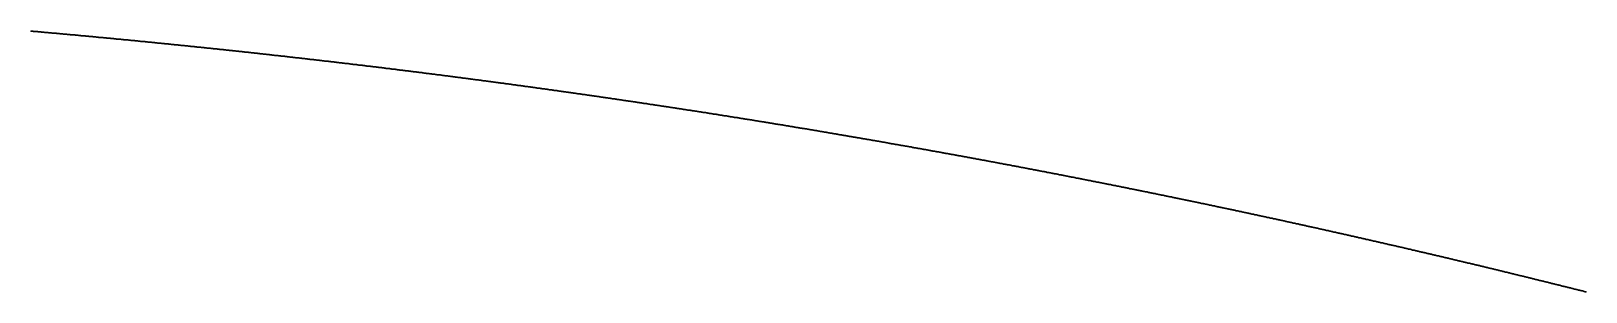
# Model space of a CAD drawing. Header units: metres. Extents: x 0 to 360, y 0 to 49.
# Drawn here: x 225 to 236.24, y 47.16 to 49.04 of the extents above; entities that cross this region are included whole.
import ezdxf

# ---------------------------------------------------------------- set-up
doc = ezdxf.new("R2010")
doc.units = ezdxf.units.M

msp = doc.modelspace()

# ---------------------------------------------------------------- linework, layer by layer
for p in [(224.999, 49.042), (225.005, 49.041), (225.011, 49.041), (225.016, 49.04), (225.022, 49.04), (225.028, 49.039), (225.034, 49.039), (225.04, 49.038), (225.046, 49.038), (225.051, 49.037), (225.057, 49.037), (225.063, 49.036), (225.069, 49.036), (225.075, 49.035), (225.081, 49.035), (225.086, 49.034), (225.092, 49.034), (225.098, 49.033), (225.104, 49.033), (225.11, 49.032), (225.116, 49.032), (225.121, 49.031), (225.127, 49.03), (225.133, 49.03), (225.139, 49.029), (225.145, 49.029), (225.151, 49.028), (225.156, 49.028), (225.162, 49.027), (225.168, 49.027), (225.174, 49.026), (225.18, 49.026), (225.185, 49.025), (225.191, 49.025), (225.197, 49.024), (225.203, 49.024), (225.209, 49.023), (225.215, 49.023), (225.22, 49.022), (225.226, 49.022), (225.232, 49.021), (225.238, 49.021), (225.244, 49.02), (225.25, 49.02), (225.255, 49.019), (225.261, 49.018), (225.267, 49.018), (225.273, 49.017), (225.279, 49.017), (225.285, 49.016), (225.29, 49.016), (225.296, 49.015), (225.302, 49.015), (225.308, 49.014), (225.314, 49.014), (225.32, 49.013), (225.325, 49.013), (225.331, 49.012), (225.337, 49.012), (225.343, 49.011), (225.349, 49.01), (225.355, 49.01), (225.36, 49.009), (225.366, 49.009), (225.372, 49.008), (225.378, 49.008), (225.384, 49.007), (225.39, 49.007), (225.395, 49.006), (225.401, 49.006), (225.407, 49.005), (225.413, 49.005), (225.419, 49.004), (225.425, 49.003), (225.43, 49.003), (225.436, 49.002), (225.442, 49.002), (225.448, 49.001), (225.454, 49.001), (225.46, 49), (225.465, 49), (225.471, 48.999), (225.477, 48.999), (225.483, 48.998), (225.489, 48.997), (225.495, 48.997), (225.5, 48.996), (225.506, 48.996), (225.512, 48.995), (225.518, 48.995), (225.524, 48.994), (225.53, 48.994), (225.535, 48.993), (225.541, 48.993), (225.547, 48.992), (225.553, 48.991), (225.559, 48.991), (225.565, 48.99), (225.571, 48.99), (225.576, 48.989), (225.582, 48.989), (225.588, 48.988), (225.594, 48.988), (225.6, 48.987), (225.606, 48.986), (225.611, 48.986), (225.617, 48.985), (225.623, 48.985), (225.629, 48.984), (225.635, 48.984), (225.641, 48.983), (225.646, 48.983), (225.652, 48.982), (225.658, 48.981), (225.664, 48.981), (225.67, 48.98), (225.676, 48.98), (225.681, 48.979), (225.687, 48.979), (225.693, 48.978), (225.699, 48.978), (225.705, 48.977), (225.711, 48.976), (225.716, 48.976), (225.722, 48.975), (225.728, 48.975), (225.734, 48.974), (225.74, 48.974), (225.746, 48.973), (225.751, 48.972), (225.757, 48.972), (225.763, 48.971), (225.769, 48.971), (225.775, 48.97), (225.781, 48.97), (225.786, 48.969), (225.792, 48.968), (225.798, 48.968), (225.804, 48.967), (225.81, 48.967), (225.816, 48.966), (225.821, 48.966), (225.827, 48.965), (225.833, 48.964), (225.839, 48.964), (225.845, 48.963), (225.851, 48.963), (225.856, 48.962), (225.862, 48.962), (225.868, 48.961), (225.874, 48.96), (225.88, 48.96), (225.886, 48.959), (225.891, 48.959), (225.897, 48.958), (225.903, 48.958), (225.909, 48.957), (225.915, 48.956), (225.921, 48.956), (225.926, 48.955), (225.932, 48.955), (225.938, 48.954), (225.944, 48.953), (225.95, 48.953), (225.956, 48.952), (225.961, 48.952), (225.967, 48.951), (225.973, 48.951), (225.979, 48.95), (225.985, 48.949), (225.991, 48.949), (225.996, 48.948), (226.002, 48.948), (226.008, 48.947), (226.014, 48.946), (226.02, 48.946), (226.026, 48.945), (226.031, 48.945), (226.037, 48.944), (226.043, 48.944), (226.049, 48.943), (226.055, 48.942), (226.061, 48.942), (226.066, 48.941), (226.072, 48.941), (226.078, 48.94), (226.084, 48.939), (226.09, 48.939), (226.096, 48.938), (226.101, 48.938), (226.107, 48.937), (226.113, 48.936), (226.119, 48.936), (226.125, 48.935), (226.131, 48.935), (226.136, 48.934), (226.142, 48.933), (226.148, 48.933), (226.154, 48.932), (226.16, 48.932), (226.166, 48.931), (226.171, 48.93), (226.177, 48.93), (226.183, 48.929), (226.189, 48.929), (226.195, 48.928), (226.201, 48.927), (226.206, 48.927), (226.212, 48.926), (226.218, 48.926), (226.224, 48.925), (226.23, 48.924), (226.236, 48.924), (226.242, 48.923), (226.247, 48.923), (226.253, 48.922), (226.259, 48.921), (226.265, 48.921), (226.271, 48.92), (226.277, 48.92), (226.282, 48.919), (226.288, 48.918), (226.294, 48.918), (226.3, 48.917), (226.306, 48.917), (226.312, 48.916), (226.317, 48.915), (226.323, 48.915), (226.329, 48.914), (226.335, 48.913), (226.341, 48.913), (226.347, 48.912), (226.352, 48.912), (226.358, 48.911), (226.364, 48.91), (226.37, 48.91), (226.376, 48.909), (226.382, 48.909), (226.387, 48.908), (226.393, 48.907), (226.399, 48.907), (226.405, 48.906), (226.411, 48.905), (226.417, 48.905), (226.422, 48.904), (226.428, 48.904), (226.434, 48.903), (226.44, 48.902), (226.446, 48.902), (226.452, 48.901), (226.457, 48.9), (226.463, 48.9), (226.469, 48.899), (226.475, 48.899), (226.481, 48.898), (226.487, 48.897), (226.492, 48.897), (226.498, 48.896), (226.504, 48.895), (226.51, 48.895), (226.516, 48.894), (226.522, 48.894), (226.527, 48.893), (226.533, 48.892), (226.539, 48.892), (226.545, 48.891), (226.551, 48.89), (226.557, 48.89), (226.563, 48.889), (226.568, 48.889), (226.574, 48.888), (226.58, 48.887), (226.586, 48.887), (226.592, 48.886), (226.598, 48.885), (226.603, 48.885), (226.609, 48.884), (226.615, 48.883), (226.621, 48.883), (226.627, 48.882), (226.633, 48.882), (226.638, 48.881), (226.644, 48.88), (226.65, 48.88), (226.656, 48.879), (226.662, 48.878), (226.668, 48.878), (226.673, 48.877), (226.679, 48.876), (226.685, 48.876), (226.691, 48.875), (226.697, 48.875), (226.703, 48.874), (226.708, 48.873), (226.714, 48.873), (226.72, 48.872), (226.726, 48.871), (226.732, 48.871), (226.738, 48.87), (226.743, 48.869), (226.749, 48.869), (226.755, 48.868), (226.761, 48.867), (226.767, 48.867), (226.773, 48.866), (226.778, 48.865), (226.784, 48.865), (226.79, 48.864), (226.796, 48.864), (226.802, 48.863), (226.808, 48.862), (226.814, 48.862), (226.819, 48.861), (226.825, 48.86), (226.831, 48.86), (226.837, 48.859), (226.843, 48.858), (226.849, 48.858), (226.854, 48.857), (226.86, 48.856), (226.866, 48.856), (226.872, 48.855), (226.878, 48.854), (226.884, 48.854), (226.889, 48.853), (226.895, 48.852), (226.901, 48.852), (226.907, 48.851), (226.913, 48.85), (226.919, 48.85), (226.924, 48.849), (226.93, 48.848), (226.936, 48.848), (226.942, 48.847), (226.948, 48.846), (226.954, 48.846), (226.959, 48.845), (226.965, 48.844), (226.971, 48.844), (226.977, 48.843), (226.983, 48.842), (226.989, 48.842), (226.995, 48.841), (227, 48.84), (227.006, 48.84), (227.012, 48.839), (227.018, 48.838), (227.024, 48.838), (227.03, 48.837), (227.035, 48.836), (227.041, 48.836), (227.047, 48.835), (227.053, 48.834), (227.059, 48.834), (227.065, 48.833), (227.07, 48.832), (227.076, 48.832), (227.082, 48.831), (227.088, 48.83), (227.094, 48.83), (227.1, 48.829), (227.105, 48.828), (227.111, 48.828), (227.117, 48.827), (227.123, 48.826), (227.129, 48.826), (227.135, 48.825), (227.14, 48.824), (227.146, 48.824), (227.152, 48.823), (227.158, 48.822), (227.164, 48.822), (227.17, 48.821), (227.176, 48.82), (227.181, 48.82), (227.187, 48.819), (227.193, 48.818), (227.199, 48.818), (227.205, 48.817), (227.211, 48.816), (227.216, 48.815), (227.222, 48.815), (227.228, 48.814), (227.234, 48.813), (227.24, 48.813), (227.246, 48.812), (227.251, 48.811), (227.257, 48.811), (227.263, 48.81), (227.269, 48.809), (227.275, 48.809), (227.281, 48.808), (227.286, 48.807), (227.292, 48.807), (227.298, 48.806), (227.304, 48.805), (227.31, 48.804), (227.316, 48.804), (227.322, 48.803), (227.327, 48.802), (227.333, 48.802), (227.339, 48.801), (227.345, 48.8), (227.351, 48.8), (227.357, 48.799), (227.362, 48.798), (227.368, 48.797), (227.374, 48.797), (227.38, 48.796), (227.386, 48.795), (227.392, 48.795), (227.397, 48.794), (227.403, 48.793), (227.409, 48.793), (227.415, 48.792), (227.421, 48.791), (227.427, 48.79), (227.432, 48.79), (227.438, 48.789), (227.444, 48.788), (227.45, 48.788), (227.456, 48.787), (227.462, 48.786), (227.468, 48.786), (227.473, 48.785), (227.479, 48.784), (227.485, 48.783), (227.491, 48.783), (227.497, 48.782), (227.503, 48.781), (227.508, 48.781), (227.514, 48.78), (227.52, 48.779), (227.526, 48.778), (227.532, 48.778), (227.538, 48.777), (227.543, 48.776), (227.549, 48.776), (227.555, 48.775), (227.561, 48.774), (227.567, 48.773), (227.573, 48.773), (227.578, 48.772), (227.584, 48.771), (227.59, 48.771), (227.596, 48.77), (227.602, 48.769), (227.608, 48.768), (227.614, 48.768), (227.619, 48.767), (227.625, 48.766), (227.631, 48.766), (227.637, 48.765), (227.643, 48.764), (227.649, 48.763), (227.654, 48.763), (227.66, 48.762), (227.666, 48.761), (227.672, 48.761), (227.678, 48.76), (227.684, 48.759), (227.689, 48.758), (227.695, 48.758), (227.701, 48.757), (227.707, 48.756), (227.713, 48.755), (227.719, 48.755), (227.725, 48.754), (227.73, 48.753), (227.736, 48.753), (227.742, 48.752), (227.748, 48.751), (227.754, 48.75), (227.76, 48.75), (227.765, 48.749), (227.771, 48.748), (227.777, 48.747), (227.783, 48.747), (227.789, 48.746), (227.795, 48.745), (227.8, 48.745), (227.806, 48.744), (227.812, 48.743), (227.818, 48.742), (227.824, 48.742), (227.83, 48.741), (227.835, 48.74), (227.841, 48.739), (227.847, 48.739), (227.853, 48.738), (227.859, 48.737), (227.865, 48.736), (227.871, 48.736), (227.876, 48.735), (227.882, 48.734), (227.888, 48.733), (227.894, 48.733), (227.9, 48.732), (227.906, 48.731), (227.911, 48.73), (227.917, 48.73), (227.923, 48.729), (227.929, 48.728), (227.935, 48.727), (227.941, 48.727), (227.946, 48.726), (227.952, 48.725), (227.958, 48.725), (227.964, 48.724), (227.97, 48.723), (227.976, 48.722), (227.982, 48.722), (227.987, 48.721), (227.993, 48.72), (227.999, 48.719), (228.005, 48.719), (228.011, 48.718), (228.017, 48.717), (228.022, 48.716), (228.028, 48.716), (228.034, 48.715), (228.04, 48.714), (228.046, 48.713), (228.052, 48.712), (228.057, 48.712), (228.063, 48.711), (228.069, 48.71), (228.075, 48.709), (228.081, 48.709), (228.087, 48.708), (228.093, 48.707), (228.098, 48.706), (228.104, 48.706), (228.11, 48.705), (228.116, 48.704), (228.122, 48.703), (228.128, 48.703), (228.133, 48.702), (228.139, 48.701), (228.145, 48.7), (228.151, 48.7), (228.157, 48.699), (228.163, 48.698), (228.169, 48.697), (228.174, 48.697), (228.18, 48.696), (228.186, 48.695), (228.192, 48.694), (228.198, 48.693), (228.204, 48.693), (228.209, 48.692), (228.215, 48.691), (228.221, 48.69), (228.227, 48.69), (228.233, 48.689), (228.239, 48.688), (228.244, 48.687), (228.25, 48.687), (228.256, 48.686), (228.262, 48.685), (228.268, 48.684), (228.274, 48.683), (228.28, 48.683), (228.285, 48.682), (228.291, 48.681), (228.297, 48.68), (228.303, 48.68), (228.309, 48.679), (228.315, 48.678), (228.32, 48.677), (228.326, 48.676), (228.332, 48.676), (228.338, 48.675), (228.344, 48.674), (228.35, 48.673), (228.356, 48.673), (228.361, 48.672), (228.367, 48.671), (228.373, 48.67), (228.379, 48.669), (228.385, 48.669), (228.391, 48.668), (228.396, 48.667), (228.402, 48.666), (228.408, 48.666), (228.414, 48.665), (228.42, 48.664), (228.426, 48.663), (228.431, 48.662), (228.437, 48.662), (228.443, 48.661), (228.449, 48.66), (228.455, 48.659), (228.461, 48.658), (228.467, 48.658), (228.472, 48.657), (228.478, 48.656), (228.484, 48.655), (228.49, 48.654), (228.496, 48.654), (228.502, 48.653), (228.507, 48.652), (228.513, 48.651), (228.519, 48.65), (228.525, 48.65), (228.531, 48.649), (228.537, 48.648), (228.543, 48.647), (228.548, 48.647), (228.554, 48.646), (228.56, 48.645), (228.566, 48.644), (228.572, 48.643), (228.578, 48.643), (228.583, 48.642), (228.589, 48.641), (228.595, 48.64), (228.601, 48.639), (228.607, 48.639), (228.613, 48.638), (228.619, 48.637), (228.624, 48.636), (228.63, 48.635), (228.636, 48.634), (228.642, 48.634), (228.648, 48.633), (228.654, 48.632), (228.659, 48.631), (228.665, 48.63), (228.671, 48.63), (228.677, 48.629), (228.683, 48.628), (228.689, 48.627), (228.694, 48.626), (228.7, 48.626), (228.706, 48.625), (228.712, 48.624), (228.718, 48.623), (228.724, 48.622), (228.73, 48.622), (228.735, 48.621), (228.741, 48.62), (228.747, 48.619), (228.753, 48.618), (228.759, 48.617), (228.765, 48.617), (228.77, 48.616), (228.776, 48.615), (228.782, 48.614), (228.788, 48.613), (228.794, 48.613), (228.8, 48.612), (228.806, 48.611), (228.811, 48.61), (228.817, 48.609), (228.823, 48.608), (228.829, 48.608), (228.835, 48.607), (228.841, 48.606), (228.846, 48.605), (228.852, 48.604), (228.858, 48.604), (228.864, 48.603), (228.87, 48.602), (228.876, 48.601), (228.882, 48.6), (228.887, 48.599), (228.893, 48.599), (228.899, 48.598), (228.905, 48.597), (228.911, 48.596), (228.917, 48.595), (228.922, 48.594), (228.928, 48.594), (228.934, 48.593), (228.94, 48.592), (228.946, 48.591), (228.952, 48.59), (228.958, 48.589), (228.963, 48.589), (228.969, 48.588), (228.975, 48.587), (228.981, 48.586), (228.987, 48.585), (228.993, 48.584), (228.998, 48.584), (229.004, 48.583), (229.01, 48.582), (229.016, 48.581), (229.022, 48.58), (229.028, 48.579), (229.034, 48.579), (229.039, 48.578), (229.045, 48.577), (229.051, 48.576), (229.057, 48.575), (229.063, 48.574), (229.069, 48.574), (229.074, 48.573), (229.08, 48.572), (229.086, 48.571), (229.092, 48.57), (229.098, 48.569), (229.104, 48.569), (229.11, 48.568), (229.115, 48.567), (229.121, 48.566), (229.127, 48.565), (229.133, 48.564), (229.139, 48.563), (229.145, 48.563), (229.15, 48.562), (229.156, 48.561), (229.162, 48.56), (229.168, 48.559), (229.174, 48.558), (229.18, 48.557), (229.186, 48.557), (229.191, 48.556), (229.197, 48.555), (229.203, 48.554), (229.209, 48.553), (229.215, 48.552), (229.221, 48.552), (229.226, 48.551), (229.232, 48.55), (229.238, 48.549), (229.244, 48.548), (229.25, 48.547), (229.256, 48.546), (229.262, 48.546), (229.267, 48.545), (229.273, 48.544), (229.279, 48.543), (229.285, 48.542), (229.291, 48.541), (229.297, 48.54), (229.303, 48.539), (229.308, 48.539), (229.314, 48.538), (229.32, 48.537), (229.326, 48.536), (229.332, 48.535), (229.338, 48.534), (229.343, 48.533), (229.349, 48.533), (229.355, 48.532), (229.361, 48.531), (229.367, 48.53), (229.373, 48.529), (229.379, 48.528), (229.384, 48.527), (229.39, 48.526), (229.396, 48.526), (229.402, 48.525), (229.408, 48.524), (229.414, 48.523), (229.419, 48.522), (229.425, 48.521), (229.431, 48.52), (229.437, 48.52), (229.443, 48.519), (229.449, 48.518), (229.455, 48.517), (229.46, 48.516), (229.466, 48.515), (229.472, 48.514), (229.478, 48.513), (229.484, 48.513), (229.49, 48.512), (229.496, 48.511), (229.501, 48.51), (229.507, 48.509), (229.513, 48.508), (229.519, 48.507), (229.525, 48.506), (229.531, 48.505), (229.536, 48.505), (229.542, 48.504), (229.548, 48.503), (229.554, 48.502), (229.56, 48.501), (229.566, 48.5), (229.572, 48.499), (229.577, 48.498), (229.583, 48.498), (229.589, 48.497), (229.595, 48.496), (229.601, 48.495), (229.607, 48.494), (229.612, 48.493), (229.618, 48.492), (229.624, 48.491), (229.63, 48.49), (229.636, 48.49), (229.642, 48.489), (229.648, 48.488), (229.653, 48.487), (229.659, 48.486), (229.665, 48.485), (229.671, 48.484), (229.677, 48.483), (229.683, 48.482), (229.689, 48.481), (229.694, 48.481), (229.7, 48.48), (229.706, 48.479), (229.712, 48.478), (229.718, 48.477), (229.724, 48.476), (229.729, 48.475), (229.735, 48.474), (229.741, 48.473), (229.747, 48.472), (229.753, 48.472), (229.759, 48.471), (229.765, 48.47), (229.77, 48.469), (229.776, 48.468), (229.782, 48.467), (229.788, 48.466), (229.794, 48.465), (229.8, 48.464), (229.806, 48.463), (229.811, 48.463), (229.817, 48.462), (229.823, 48.461), (229.829, 48.46), (229.835, 48.459), (229.841, 48.458), (229.846, 48.457), (229.852, 48.456), (229.858, 48.455), (229.864, 48.454), (229.87, 48.453), (229.876, 48.453), (229.882, 48.452), (229.887, 48.451), (229.893, 48.45), (229.899, 48.449), (229.905, 48.448), (229.911, 48.447), (229.917, 48.446), (229.923, 48.445), (229.928, 48.444), (229.934, 48.443), (229.94, 48.443), (229.946, 48.442), (229.952, 48.441), (229.958, 48.44), (229.964, 48.439), (229.969, 48.438), (229.975, 48.437), (229.981, 48.436), (229.987, 48.435), (229.993, 48.434), (229.999, 48.433), (230.004, 48.432), (230.01, 48.431), (230.016, 48.431), (230.022, 48.43), (230.028, 48.429), (230.034, 48.428), (230.04, 48.427), (230.045, 48.426), (230.051, 48.425), (230.057, 48.424), (230.063, 48.423), (230.069, 48.422), (230.075, 48.421), (230.081, 48.42), (230.086, 48.419), (230.092, 48.418), (230.098, 48.418), (230.104, 48.417), (230.11, 48.416), (230.116, 48.415), (230.121, 48.414), (230.127, 48.413), (230.133, 48.412), (230.139, 48.411), (230.145, 48.41), (230.151, 48.409), (230.157, 48.408), (230.162, 48.407), (230.168, 48.406), (230.174, 48.405), (230.18, 48.404), (230.186, 48.404), (230.192, 48.403), (230.198, 48.402), (230.203, 48.401), (230.209, 48.4), (230.215, 48.399), (230.221, 48.398), (230.227, 48.397), (230.233, 48.396), (230.239, 48.395), (230.244, 48.394), (230.25, 48.393), (230.256, 48.392), (230.262, 48.391), (230.268, 48.39), (230.274, 48.389), (230.279, 48.388), (230.285, 48.387), (230.291, 48.387), (230.297, 48.386), (230.303, 48.385), (230.309, 48.384), (230.315, 48.383), (230.32, 48.382), (230.326, 48.381), (230.332, 48.38), (230.338, 48.379), (230.344, 48.378), (230.35, 48.377), (230.356, 48.376), (230.361, 48.375), (230.367, 48.374), (230.373, 48.373), (230.379, 48.372), (230.385, 48.371), (230.391, 48.37), (230.397, 48.369), (230.402, 48.368), (230.408, 48.367), (230.414, 48.367), (230.42, 48.366), (230.426, 48.365), (230.432, 48.364), (230.438, 48.363), (230.443, 48.362), (230.449, 48.361), (230.455, 48.36), (230.461, 48.359), (230.467, 48.358), (230.473, 48.357), (230.478, 48.356), (230.484, 48.355), (230.49, 48.354), (230.496, 48.353), (230.502, 48.352), (230.508, 48.351), (230.514, 48.35), (230.519, 48.349), (230.525, 48.348), (230.531, 48.347), (230.537, 48.346), (230.543, 48.345), (230.549, 48.344), (230.555, 48.343), (230.56, 48.342), (230.566, 48.341), (230.572, 48.34), (230.578, 48.339), (230.584, 48.339), (230.59, 48.338), (230.596, 48.337), (230.601, 48.336), (230.607, 48.335), (230.613, 48.334), (230.619, 48.333), (230.625, 48.332), (230.631, 48.331), (230.637, 48.33), (230.642, 48.329), (230.648, 48.328), (230.654, 48.327), (230.66, 48.326), (230.666, 48.325), (230.672, 48.324), (230.678, 48.323), (230.683, 48.322), (230.689, 48.321), (230.695, 48.32), (230.701, 48.319), (230.707, 48.318), (230.713, 48.317), (230.718, 48.316), (230.724, 48.315), (230.73, 48.314), (230.736, 48.313), (230.742, 48.312), (230.748, 48.311), (230.754, 48.31), (230.759, 48.309), (230.765, 48.308), (230.771, 48.307), (230.777, 48.306), (230.783, 48.305), (230.789, 48.304), (230.795, 48.303), (230.8, 48.302), (230.806, 48.301), (230.812, 48.3), (230.818, 48.299), (230.824, 48.298), (230.83, 48.297), (230.836, 48.296), (230.841, 48.295), (230.847, 48.294), (230.853, 48.293), (230.859, 48.292), (230.865, 48.291), (230.871, 48.29), (230.877, 48.289), (230.882, 48.288), (230.888, 48.287), (230.894, 48.286), (230.9, 48.285), (230.906, 48.284), (230.912, 48.283), (230.918, 48.282), (230.923, 48.281), (230.929, 48.28), (230.935, 48.279), (230.941, 48.278), (230.947, 48.277), (230.953, 48.276), (230.959, 48.275), (230.964, 48.274), (230.97, 48.273), (230.976, 48.272), (230.982, 48.271), (230.988, 48.27), (230.994, 48.269), (231, 48.268), (231.005, 48.267), (231.011, 48.266), (231.017, 48.265), (231.023, 48.264), (231.029, 48.263), (231.035, 48.262), (231.041, 48.261), (231.046, 48.26), (231.052, 48.259), (231.058, 48.258), (231.064, 48.257), (231.07, 48.256), (231.076, 48.255), (231.082, 48.254), (231.087, 48.253), (231.093, 48.252), (231.099, 48.251), (231.105, 48.25), (231.111, 48.249), (231.117, 48.248), (231.123, 48.247), (231.128, 48.246), (231.134, 48.245), (231.14, 48.244), (231.146, 48.243), (231.152, 48.242), (231.158, 48.241), (231.164, 48.24), (231.169, 48.239), (231.175, 48.238), (231.181, 48.237), (231.187, 48.236), (231.193, 48.235), (231.199, 48.233), (231.205, 48.232), (231.21, 48.231), (231.216, 48.23), (231.222, 48.229), (231.228, 48.228), (231.234, 48.227), (231.24, 48.226), (231.246, 48.225), (231.251, 48.224), (231.257, 48.223), (231.263, 48.222), (231.269, 48.221), (231.275, 48.22), (231.281, 48.219), (231.287, 48.218), (231.292, 48.217), (231.298, 48.216), (231.304, 48.215), (231.31, 48.214), (231.316, 48.213), (231.322, 48.212), (231.328, 48.211), (231.333, 48.21), (231.339, 48.209), (231.345, 48.208), (231.351, 48.207), (231.357, 48.206), (231.363, 48.205), (231.369, 48.203), (231.374, 48.202), (231.38, 48.201), (231.386, 48.2), (231.392, 48.199), (231.398, 48.198), (231.404, 48.197), (231.41, 48.196), (231.415, 48.195), (231.421, 48.194), (231.427, 48.193), (231.433, 48.192), (231.439, 48.191), (231.445, 48.19), (231.451, 48.189), (231.456, 48.188), (231.462, 48.187), (231.468, 48.186), (231.474, 48.185), (231.48, 48.184), (231.486, 48.183), (231.492, 48.181), (231.497, 48.18), (231.503, 48.179), (231.509, 48.178), (231.515, 48.177), (231.521, 48.176), (231.527, 48.175), (231.533, 48.174), (231.538, 48.173), (231.544, 48.172), (231.55, 48.171), (231.556, 48.17), (231.562, 48.169), (231.568, 48.168), (231.574, 48.167), (231.579, 48.166), (231.585, 48.165), (231.591, 48.164), (231.597, 48.162), (231.603, 48.161), (231.609, 48.16), (231.615, 48.159), (231.62, 48.158), (231.626, 48.157), (231.632, 48.156), (231.638, 48.155), (231.644, 48.154), (231.65, 48.153), (231.656, 48.152), (231.661, 48.151), (231.667, 48.15), (231.673, 48.149), (231.679, 48.148), (231.685, 48.146), (231.691, 48.145), (231.697, 48.144), (231.703, 48.143), (231.708, 48.142), (231.714, 48.141), (231.72, 48.14), (231.726, 48.139), (231.732, 48.138), (231.738, 48.137), (231.744, 48.136), (231.749, 48.135), (231.755, 48.134), (231.761, 48.133), (231.767, 48.131), (231.773, 48.13), (231.779, 48.129), (231.785, 48.128), (231.79, 48.127), (231.796, 48.126), (231.802, 48.125), (231.808, 48.124), (231.814, 48.123), (231.82, 48.122), (231.826, 48.121), (231.831, 48.12), (231.837, 48.118), (231.843, 48.117), (231.849, 48.116), (231.855, 48.115), (231.861, 48.114), (231.867, 48.113), (231.872, 48.112), (231.878, 48.111), (231.884, 48.11), (231.89, 48.109), (231.896, 48.108), (231.902, 48.107), (231.908, 48.105), (231.913, 48.104), (231.919, 48.103), (231.925, 48.102), (231.931, 48.101), (231.937, 48.1), (231.943, 48.099), (231.949, 48.098), (231.954, 48.097), (231.96, 48.096), (231.966, 48.095), (231.972, 48.093), (231.978, 48.092), (231.984, 48.091), (231.99, 48.09), (231.996, 48.089), (232.001, 48.088), (232.007, 48.087), (232.013, 48.086), (232.019, 48.085), (232.025, 48.084), (232.031, 48.082), (232.037, 48.081), (232.042, 48.08), (232.048, 48.079), (232.054, 48.078), (232.06, 48.077), (232.066, 48.076), (232.072, 48.075), (232.078, 48.074), (232.083, 48.073), (232.089, 48.071), (232.095, 48.07), (232.101, 48.069), (232.107, 48.068), (232.113, 48.067), (232.119, 48.066), (232.124, 48.065), (232.13, 48.064), (232.136, 48.063), (232.142, 48.061), (232.148, 48.06), (232.154, 48.059), (232.16, 48.058), (232.166, 48.057), (232.171, 48.056), (232.177, 48.055), (232.183, 48.054), (232.189, 48.053), (232.195, 48.051), (232.201, 48.05), (232.207, 48.049), (232.212, 48.048), (232.218, 48.047), (232.224, 48.046), (232.23, 48.045), (232.236, 48.044), (232.242, 48.042), (232.248, 48.041), (232.253, 48.04), (232.259, 48.039), (232.265, 48.038), (232.271, 48.037), (232.277, 48.036), (232.283, 48.035), (232.289, 48.034), (232.294, 48.032), (232.3, 48.031), (232.306, 48.03), (232.312, 48.029), (232.318, 48.028), (232.324, 48.027), (232.33, 48.026), (232.336, 48.025), (232.341, 48.023), (232.347, 48.022), (232.353, 48.021), (232.359, 48.02), (232.365, 48.019), (232.371, 48.018), (232.377, 48.017), (232.382, 48.015), (232.388, 48.014), (232.394, 48.013), (232.4, 48.012), (232.406, 48.011), (232.412, 48.01), (232.418, 48.009), (232.423, 48.008), (232.429, 48.006), (232.435, 48.005), (232.441, 48.004), (232.447, 48.003), (232.453, 48.002), (232.459, 48.001), (232.465, 48), (232.47, 47.998), (232.476, 47.997), (232.482, 47.996), (232.488, 47.995), (232.494, 47.994), (232.5, 47.993), (232.506, 47.992), (232.511, 47.99), (232.517, 47.989), (232.523, 47.988), (232.529, 47.987), (232.535, 47.986), (232.541, 47.985), (232.547, 47.984), (232.552, 47.982), (232.558, 47.981), (232.564, 47.98), (232.57, 47.979), (232.576, 47.978), (232.582, 47.977), (232.588, 47.976), (232.594, 47.974), (232.599, 47.973), (232.605, 47.972), (232.611, 47.971), (232.617, 47.97), (232.623, 47.969), (232.629, 47.967), (232.635, 47.966), (232.64, 47.965), (232.646, 47.964), (232.652, 47.963), (232.658, 47.962), (232.664, 47.961), (232.67, 47.959), (232.676, 47.958), (232.682, 47.957), (232.687, 47.956), (232.693, 47.955), (232.699, 47.954), (232.705, 47.952), (232.711, 47.951), (232.717, 47.95), (232.723, 47.949), (232.728, 47.948), (232.734, 47.947), (232.74, 47.945), (232.746, 47.944), (232.752, 47.943), (232.758, 47.942), (232.764, 47.941), (232.77, 47.94), (232.775, 47.938), (232.781, 47.937), (232.787, 47.936), (232.793, 47.935), (232.799, 47.934), (232.805, 47.933), (232.811, 47.931), (232.816, 47.93), (232.822, 47.929), (232.828, 47.928), (232.834, 47.927), (232.84, 47.926), (232.846, 47.924), (232.852, 47.923), (232.857, 47.922), (232.863, 47.921), (232.869, 47.92), (232.875, 47.919), (232.881, 47.917), (232.887, 47.916), (232.893, 47.915), (232.899, 47.914), (232.904, 47.913), (232.91, 47.912), (232.916, 47.91), (232.922, 47.909), (232.928, 47.908), (232.934, 47.907), (232.94, 47.906), (232.945, 47.904), (232.951, 47.903), (232.957, 47.902), (232.963, 47.901), (232.969, 47.9), (232.975, 47.899), (232.981, 47.897), (232.987, 47.896), (232.992, 47.895), (232.998, 47.894), (233.004, 47.893), (233.01, 47.891), (233.016, 47.89), (233.022, 47.889), (233.028, 47.888), (233.034, 47.887), (233.039, 47.885), (233.045, 47.884), (233.051, 47.883), (233.057, 47.882), (233.063, 47.881), (233.069, 47.88), (233.075, 47.878), (233.08, 47.877), (233.086, 47.876), (233.092, 47.875), (233.098, 47.874), (233.104, 47.872), (233.11, 47.871), (233.116, 47.87), (233.122, 47.869), (233.127, 47.868), (233.133, 47.866), (233.139, 47.865), (233.145, 47.864), (233.151, 47.863), (233.157, 47.862), (233.163, 47.86), (233.168, 47.859), (233.174, 47.858), (233.18, 47.857), (233.186, 47.856), (233.192, 47.854), (233.198, 47.853), (233.204, 47.852), (233.21, 47.851), (233.215, 47.85), (233.221, 47.848), (233.227, 47.847), (233.233, 47.846), (233.239, 47.845), (233.245, 47.844), (233.251, 47.842), (233.256, 47.841), (233.262, 47.84), (233.268, 47.839), (233.274, 47.837), (233.28, 47.836), (233.286, 47.835), (233.292, 47.834), (233.298, 47.833), (233.303, 47.831), (233.309, 47.83), (233.315, 47.829), (233.321, 47.828), (233.327, 47.827), (233.333, 47.825), (233.339, 47.824), (233.345, 47.823), (233.35, 47.822), (233.356, 47.82), (233.362, 47.819), (233.368, 47.818), (233.374, 47.817), (233.38, 47.816), (233.386, 47.814), (233.391, 47.813), (233.397, 47.812), (233.403, 47.811), (233.409, 47.809), (233.415, 47.808), (233.421, 47.807), (233.427, 47.806), (233.433, 47.805), (233.438, 47.803), (233.444, 47.802), (233.45, 47.801), (233.456, 47.8), (233.462, 47.798), (233.468, 47.797), (233.474, 47.796), (233.48, 47.795), (233.485, 47.794), (233.491, 47.792), (233.497, 47.791), (233.503, 47.79), (233.509, 47.789), (233.515, 47.787), (233.521, 47.786), (233.526, 47.785), (233.532, 47.784), (233.538, 47.782), (233.544, 47.781), (233.55, 47.78), (233.556, 47.779), (233.562, 47.778), (233.568, 47.776), (233.573, 47.775), (233.579, 47.774), (233.585, 47.773), (233.591, 47.771), (233.597, 47.77), (233.603, 47.769), (233.609, 47.768), (233.615, 47.766), (233.62, 47.765), (233.626, 47.764), (233.632, 47.763), (233.638, 47.761), (233.644, 47.76), (233.65, 47.759), (233.656, 47.758), (233.661, 47.756), (233.667, 47.755), (233.673, 47.754), (233.679, 47.753), (233.685, 47.751), (233.691, 47.75), (233.697, 47.749), (233.703, 47.748), (233.708, 47.746), (233.714, 47.745), (233.72, 47.744), (233.726, 47.743), (233.732, 47.741), (233.738, 47.74), (233.744, 47.739), (233.75, 47.738), (233.755, 47.736), (233.761, 47.735), (233.767, 47.734), (233.773, 47.733), (233.779, 47.731), (233.785, 47.73), (233.791, 47.729), (233.797, 47.728), (233.802, 47.726), (233.808, 47.725), (233.814, 47.724), (233.82, 47.723), (233.826, 47.721), (233.832, 47.72), (233.838, 47.719), (233.844, 47.718), (233.849, 47.716), (233.855, 47.715), (233.861, 47.714), (233.867, 47.712), (233.873, 47.711), (233.879, 47.71), (233.885, 47.709), (233.89, 47.707), (233.896, 47.706), (233.902, 47.705), (233.908, 47.704), (233.914, 47.702), (233.92, 47.701), (233.926, 47.7), (233.932, 47.699), (233.937, 47.697), (233.943, 47.696), (233.949, 47.695), (233.955, 47.693), (233.961, 47.692), (233.967, 47.691), (233.973, 47.69), (233.979, 47.688), (233.984, 47.687), (233.99, 47.686), (233.996, 47.685), (234.002, 47.683), (234.008, 47.682), (234.014, 47.681), (234.02, 47.679), (234.026, 47.678), (234.031, 47.677), (234.037, 47.676), (234.043, 47.674), (234.049, 47.673), (234.055, 47.672), (234.061, 47.671), (234.067, 47.669), (234.073, 47.668), (234.078, 47.667), (234.084, 47.665), (234.09, 47.664), (234.096, 47.663), (234.102, 47.662), (234.108, 47.66), (234.114, 47.659), (234.12, 47.658), (234.125, 47.656), (234.131, 47.655), (234.137, 47.654), (234.143, 47.653), (234.149, 47.651), (234.155, 47.65), (234.161, 47.649), (234.167, 47.647), (234.172, 47.646), (234.178, 47.645), (234.184, 47.643), (234.19, 47.642), (234.196, 47.641), (234.202, 47.64), (234.208, 47.638), (234.214, 47.637), (234.219, 47.636), (234.225, 47.634), (234.231, 47.633), (234.237, 47.632), (234.243, 47.631), (234.249, 47.629), (234.255, 47.628), (234.261, 47.627), (234.266, 47.625), (234.272, 47.624), (234.278, 47.623), (234.284, 47.621), (234.29, 47.62), (234.296, 47.619), (234.302, 47.618), (234.308, 47.616), (234.313, 47.615), (234.319, 47.614), (234.325, 47.612), (234.331, 47.611), (234.337, 47.61), (234.343, 47.608), (234.349, 47.607), (234.355, 47.606), (234.36, 47.604), (234.366, 47.603), (234.372, 47.602), (234.378, 47.601), (234.384, 47.599), (234.39, 47.598), (234.396, 47.597), (234.402, 47.595), (234.407, 47.594), (234.413, 47.593), (234.419, 47.591), (234.425, 47.59), (234.431, 47.589), (234.437, 47.587), (234.443, 47.586), (234.449, 47.585), (234.454, 47.583), (234.46, 47.582), (234.466, 47.581), (234.472, 47.58), (234.478, 47.578), (234.484, 47.577), (234.49, 47.576), (234.496, 47.574), (234.501, 47.573), (234.507, 47.572), (234.513, 47.57), (234.519, 47.569), (234.525, 47.568), (234.531, 47.566), (234.537, 47.565), (234.543, 47.564), (234.548, 47.562), (234.554, 47.561), (234.56, 47.56), (234.566, 47.558), (234.572, 47.557), (234.578, 47.556), (234.584, 47.554), (234.59, 47.553), (234.595, 47.552), (234.601, 47.55), (234.607, 47.549), (234.613, 47.548), (234.619, 47.546), (234.625, 47.545), (234.631, 47.544), (234.637, 47.542), (234.643, 47.541), (234.648, 47.54), (234.654, 47.538), (234.66, 47.537), (234.666, 47.536), (234.672, 47.534), (234.678, 47.533), (234.684, 47.532), (234.69, 47.53), (234.695, 47.529), (234.701, 47.528), (234.707, 47.526), (234.713, 47.525), (234.719, 47.524), (234.725, 47.522), (234.731, 47.521), (234.737, 47.52), (234.742, 47.518), (234.748, 47.517), (234.754, 47.516), (234.76, 47.514), (234.766, 47.513), (234.772, 47.512), (234.778, 47.51), (234.784, 47.509), (234.789, 47.508), (234.795, 47.506), (234.801, 47.505), (234.807, 47.504), (234.813, 47.502), (234.819, 47.501), (234.825, 47.499), (234.831, 47.498), (234.836, 47.497), (234.842, 47.495), (234.848, 47.494), (234.854, 47.493), (234.86, 47.491), (234.866, 47.49), (234.872, 47.489), (234.878, 47.487), (234.884, 47.486), (234.889, 47.485), (234.895, 47.483), (234.901, 47.482), (234.907, 47.481), (234.913, 47.479), (234.919, 47.478), (234.925, 47.476), (234.931, 47.475), (234.936, 47.474), (234.942, 47.472), (234.948, 47.471), (234.954, 47.47), (234.96, 47.468), (234.966, 47.467), (234.972, 47.466), (234.978, 47.464), (234.983, 47.463), (234.989, 47.461), (234.995, 47.46), (235.001, 47.459), (235.007, 47.457), (235.013, 47.456), (235.019, 47.455), (235.025, 47.453), (235.03, 47.452), (235.036, 47.451), (235.042, 47.449), (235.048, 47.448), (235.054, 47.446), (235.06, 47.445), (235.066, 47.444), (235.072, 47.442), (235.078, 47.441), (235.083, 47.44), (235.089, 47.438), (235.095, 47.437), (235.101, 47.435), (235.107, 47.434), (235.113, 47.433), (235.119, 47.431), (235.125, 47.43), (235.13, 47.429), (235.136, 47.427), (235.142, 47.426), (235.148, 47.424), (235.154, 47.423), (235.16, 47.422), (235.166, 47.42), (235.172, 47.419), (235.177, 47.418), (235.183, 47.416), (235.189, 47.415), (235.195, 47.413), (235.201, 47.412), (235.207, 47.411), (235.213, 47.409), (235.219, 47.408), (235.225, 47.406), (235.23, 47.405), (235.236, 47.404), (235.242, 47.402), (235.248, 47.401), (235.254, 47.4), (235.26, 47.398), (235.266, 47.397), (235.272, 47.395), (235.277, 47.394), (235.283, 47.393), (235.289, 47.391), (235.295, 47.39), (235.301, 47.388), (235.307, 47.387), (235.313, 47.386), (235.319, 47.384), (235.325, 47.383), (235.33, 47.381), (235.336, 47.38), (235.342, 47.379), (235.348, 47.377), (235.354, 47.376), (235.36, 47.374), (235.366, 47.373), (235.372, 47.372), (235.377, 47.37), (235.383, 47.369), (235.389, 47.367), (235.395, 47.366), (235.401, 47.365), (235.407, 47.363), (235.413, 47.362), (235.419, 47.36), (235.425, 47.359), (235.43, 47.358), (235.436, 47.356), (235.442, 47.355), (235.448, 47.353), (235.454, 47.352), (235.46, 47.351), (235.466, 47.349), (235.472, 47.348), (235.477, 47.346), (235.483, 47.345), (235.489, 47.344), (235.495, 47.342), (235.501, 47.341), (235.507, 47.339), (235.513, 47.338), (235.519, 47.337), (235.525, 47.335), (235.53, 47.334), (235.536, 47.332), (235.542, 47.331), (235.548, 47.329), (235.554, 47.328), (235.56, 47.327), (235.566, 47.325), (235.572, 47.324), (235.578, 47.322), (235.583, 47.321), (235.589, 47.32), (235.595, 47.318), (235.601, 47.317), (235.607, 47.315), (235.613, 47.314), (235.619, 47.312), (235.625, 47.311), (235.63, 47.31), (235.636, 47.308), (235.642, 47.307), (235.648, 47.305), (235.654, 47.304), (235.66, 47.302), (235.666, 47.301), (235.672, 47.3), (235.678, 47.298), (235.683, 47.297), (235.689, 47.295), (235.695, 47.294), (235.701, 47.292), (235.707, 47.291), (235.713, 47.29), (235.719, 47.288), (235.725, 47.287), (235.731, 47.285), (235.736, 47.284), (235.742, 47.282), (235.748, 47.281), (235.754, 47.28), (235.76, 47.278), (235.766, 47.277), (235.772, 47.275), (235.778, 47.274), (235.783, 47.272), (235.789, 47.271), (235.795, 47.27), (235.801, 47.268), (235.807, 47.267), (235.813, 47.265), (235.819, 47.264), (235.825, 47.262), (235.831, 47.261), (235.836, 47.259), (235.842, 47.258), (235.848, 47.257), (235.854, 47.255), (235.86, 47.254), (235.866, 47.252), (235.872, 47.251), (235.878, 47.249), (235.884, 47.248), (235.889, 47.246), (235.895, 47.245), (235.901, 47.244), (235.907, 47.242), (235.913, 47.241), (235.919, 47.239), (235.925, 47.238), (235.931, 47.236), (235.937, 47.235), (235.942, 47.233), (235.948, 47.232), (235.954, 47.231), (235.96, 47.229), (235.966, 47.228), (235.972, 47.226), (235.978, 47.225), (235.984, 47.223), (235.989, 47.222), (235.995, 47.22), (236.001, 47.219), (236.007, 47.217), (236.013, 47.216), (236.019, 47.215), (236.025, 47.213), (236.031, 47.212), (236.037, 47.21), (236.042, 47.209), (236.048, 47.207), (236.054, 47.206), (236.06, 47.204), (236.066, 47.203), (236.072, 47.201), (236.078, 47.2), (236.084, 47.198), (236.09, 47.197), (236.095, 47.196), (236.101, 47.194), (236.107, 47.193), (236.113, 47.191), (236.119, 47.19), (236.125, 47.188), (236.131, 47.187), (236.137, 47.185), (236.143, 47.184), (236.148, 47.182), (236.154, 47.181), (236.16, 47.179), (236.166, 47.178), (236.172, 47.176), (236.178, 47.175), (236.184, 47.174), (236.19, 47.172), (236.196, 47.171), (236.201, 47.169), (236.207, 47.168), (236.213, 47.166), (236.219, 47.165), (236.225, 47.163), (236.231, 47.162), (236.237, 47.16), (236.243, 47.159)]:
    msp.add_point(p)

doc.saveas('drawing.dxf')
